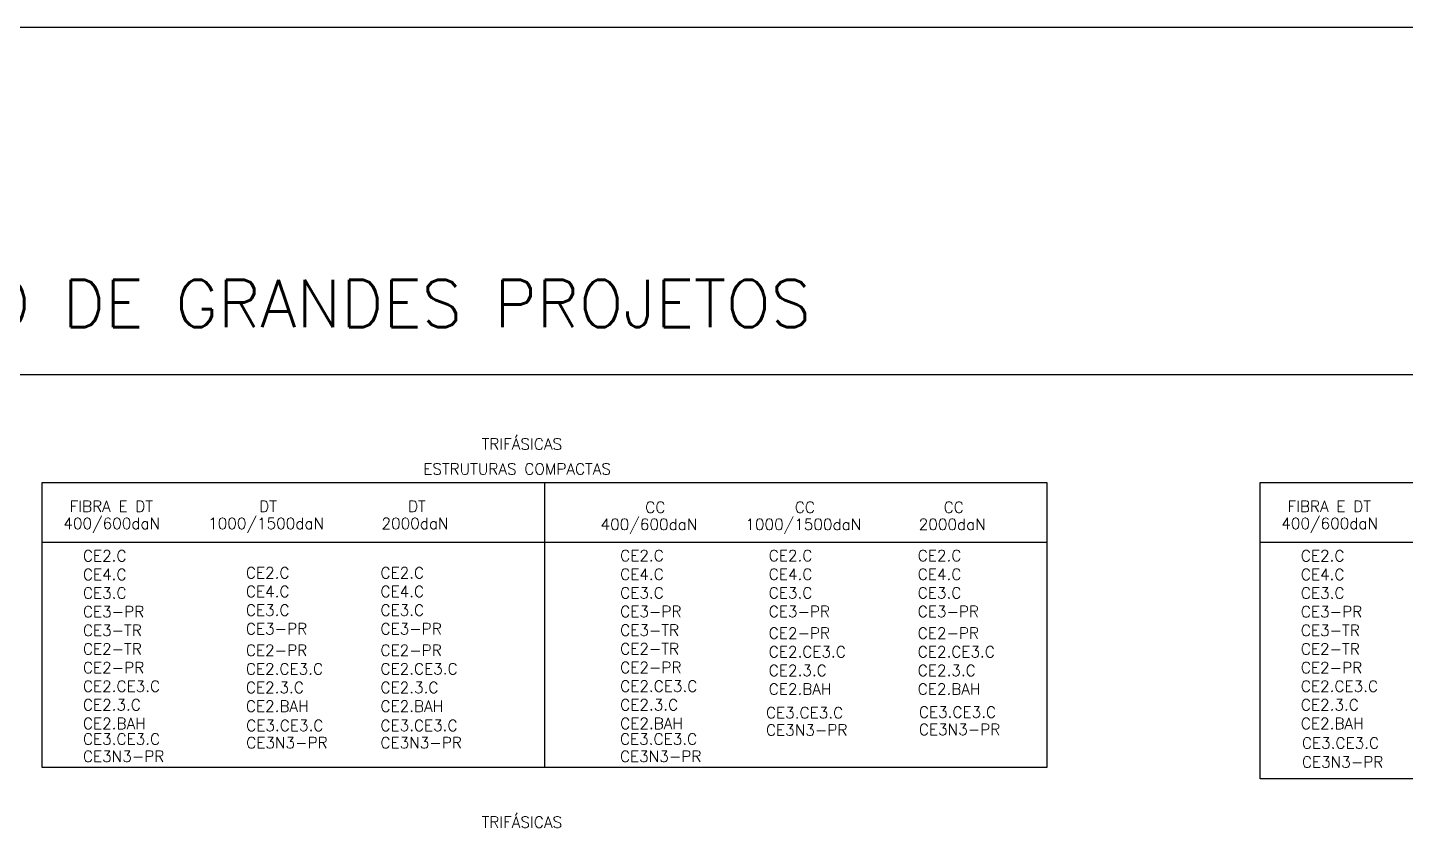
# Model space of a CAD drawing. Header units: millimetres. Extents: x 834033 to 836936, y 7531751 to 7534076.
# Drawn here: x 834993.9 to 835215.8, y 7533640.2 to 7533769.4 of the extents above; entities that cross this region are included whole.
import ezdxf

# ---------------------------------------------------------------- set-up
doc = ezdxf.new("R2010")
doc.units = ezdxf.units.MM
for name, color, linetype, lineweight in [('DES-REDE-BT', 3, 'Continuous', 15), ('REDE BT', 2, 'Continuous', 15), ('REDE MT', 4, 'Continuous', 25)]:
    doc.layers.add(name, color=color, linetype=linetype, lineweight=lineweight)
doc.styles.add('ROMANS', font='ROMANS.shx', dxfattribs={"height": 1.8})

# ---------------------------------------------------------------- blocks, each defined once
blk = doc.blocks.new('CE2DT')
at = {"layer": 'REDE BT', "style": 'ROMANS'}
blk.add_text('CE2.C', height=1.8, dxfattribs=at).set_placement((794.51, 1451.4))
blk = doc.blocks.new('CE3DT')
at = {"layer": 'REDE BT', "style": 'ROMANS'}
blk.add_text('CE3.C', height=1.8, dxfattribs=at).set_placement((794.51, 1445.4))
blk = doc.blocks.new('CE4DT')
at = {"layer": 'REDE BT', "style": 'ROMANS'}
blk.add_text('CE4.C', height=1.8, dxfattribs=at).set_placement((794.51, 1448.4))
blk = doc.blocks.new('CE3PR_DT')
at = {"layer": 'REDE BT', "style": 'ROMANS'}
blk.add_text('CE3-PR', height=1.8, dxfattribs=at).set_placement((794.51, 1442.4))
blk = doc.blocks.new('CE3TR_DT')
at = {"layer": 'REDE BT', "style": 'ROMANS'}
blk.add_text('CE3-TR', height=1.8, dxfattribs=at).set_placement((794.51, 1439.4))
blk = doc.blocks.new('CE2TR_DT')
at = {"layer": 'REDE BT', "style": 'ROMANS'}
blk.add_text('CE2-TR', height=1.8, dxfattribs=at).set_placement((794.51, 1436.4))
blk = doc.blocks.new('CE2PR_DT')
at = {"layer": 'REDE BT', "style": 'ROMANS'}
blk.add_text('CE2-PR', height=1.8, dxfattribs=at).set_placement((794.51, 1433.4))
blk = doc.blocks.new('CE2CE3DT')
at = {"layer": 'REDE BT', "style": 'ROMANS'}
blk.add_text('CE2.CE3.C', height=1.8, dxfattribs=at).set_placement((794.51, 1430.4))
blk = doc.blocks.new('CE23DT')
at = {"layer": 'REDE BT', "style": 'ROMANS'}
blk.add_text('CE2.3.C', height=1.8, dxfattribs=at).set_placement((794.51, 1427.4))
blk = doc.blocks.new('CE2BAH_DT')
at = {"layer": 'REDE BT', "style": 'ROMANS'}
blk.add_text('CE2.BAH', height=1.8, dxfattribs=at).set_placement((794.51, 1424.4))
blk = doc.blocks.new('CE3CE3DT')
at = {"layer": 'REDE BT', "style": 'ROMANS'}
blk.add_text('CE3.CE3.C', height=1.8, dxfattribs=at).set_placement((794.51, 1421.91))
blk = doc.blocks.new('CE3N3_DT')
at = {"layer": 'REDE BT', "style": 'ROMANS'}
blk.add_text('CE3N3-PR', height=1.8, dxfattribs=at).set_placement((794.51, 1419.12))
blk = doc.blocks.new('CE2DT_1000_1500')
at = {"layer": 'REDE BT', "style": 'ROMANS'}
blk.add_text('CE2.C', height=1.8, dxfattribs=at).set_placement((820.75, 1448.65))
blk = doc.blocks.new('CE4DT_1000_1500')
at = {"layer": 'REDE BT', "style": 'ROMANS'}
blk.add_text('CE4.C', height=1.8, dxfattribs=at).set_placement((820.75, 1445.65))
blk = doc.blocks.new('CE3DT_1000_1500')
at = {"layer": 'REDE BT', "style": 'ROMANS'}
blk.add_text('CE3.C', height=1.8, dxfattribs=at).set_placement((820.75, 1442.65))
blk = doc.blocks.new('CE3PR_DT_1000_1500')
at = {"layer": 'REDE BT', "style": 'ROMANS'}
blk.add_text('CE3-PR', height=1.8, dxfattribs=at).set_placement((820.75, 1439.65))
blk = doc.blocks.new('CE2PR_DT_1000_1500')
at = {"layer": 'REDE BT', "style": 'ROMANS'}
blk.add_text('CE2-PR', height=1.8, dxfattribs=at).set_placement((820.75, 1436.19))
blk = doc.blocks.new('CE23_DT_1000_1500')
at = {"layer": 'REDE BT', "style": 'ROMANS'}
blk.add_text('CE2.3.C', height=1.8, dxfattribs=at).set_placement((820.75, 1430.19))
blk = doc.blocks.new('CE2BAH_DT_1000_1500')
at = {"layer": 'REDE BT', "style": 'ROMANS'}
blk.add_text('CE2.BAH', height=1.8, dxfattribs=at).set_placement((820.75, 1427.19))
blk = doc.blocks.new('CE3CE3_DT_1000_1500')
at = {"layer": 'REDE BT', "style": 'ROMANS'}
blk.add_text('CE3.CE3.C', height=1.8, dxfattribs=at).set_placement((820.8, 1424.1))
blk = doc.blocks.new('CE3N3_DT_1000_1500')
at = {"layer": 'REDE BT', "style": 'ROMANS'}
blk.add_text('CE3N3-PR', height=1.8, dxfattribs=at).set_placement((820.8, 1421.32))
blk = doc.blocks.new('CE2_DT_2000')
at = {"layer": 'REDE BT', "style": 'ROMANS'}
blk.add_text('CE2.C', height=1.8, dxfattribs=at).set_placement((842.42, 1448.65))
blk = doc.blocks.new('CE4_DT_2000')
at = {"layer": 'REDE BT', "style": 'ROMANS'}
blk.add_text('CE4.C', height=1.8, dxfattribs=at).set_placement((842.42, 1445.65))
blk = doc.blocks.new('CE3_DT_2000')
at = {"layer": 'REDE BT', "style": 'ROMANS'}
blk.add_text('CE3.C', height=1.8, dxfattribs=at).set_placement((842.42, 1442.65))
blk = doc.blocks.new('CE3PR_DT_2000')
at = {"layer": 'REDE BT', "style": 'ROMANS'}
blk.add_text('CE3-PR', height=1.8, dxfattribs=at).set_placement((842.42, 1439.65))
blk = doc.blocks.new('CE2CE3_DT_2000')
at = {"layer": 'REDE BT', "style": 'ROMANS'}
blk.add_text('CE2.CE3.C', height=1.8, dxfattribs=at).set_placement((842.42, 1433.19))
blk = doc.blocks.new('CE23_DT_2000')
at = {"layer": 'REDE BT', "style": 'ROMANS'}
blk.add_text('CE2.3.C', height=1.8, dxfattribs=at).set_placement((842.42, 1430.19))
blk = doc.blocks.new('CE2BAH_DT_2000')
at = {"layer": 'REDE BT', "style": 'ROMANS'}
blk.add_text('CE2.BAH', height=1.8, dxfattribs=at).set_placement((842.42, 1427.19))
blk = doc.blocks.new('CE3CE3_DT_2000')
at = {"layer": 'REDE BT', "style": 'ROMANS'}
blk.add_text('CE3.CE3.C', height=1.8, dxfattribs=at).set_placement((842.41, 1424.1))
blk = doc.blocks.new('CE3N3_DT_2000')
at = {"layer": 'REDE BT', "style": 'ROMANS'}
blk.add_text('CE3N3-PR', height=1.8, dxfattribs=at).set_placement((842.41, 1421.32))
blk = doc.blocks.new('CE2_CC')
at = {"layer": 'DES-REDE-BT', "style": 'ROMANS'}
blk.add_text('CE2.C', height=1.8, dxfattribs=at).set_placement((881.01, 1451.42))
blk = doc.blocks.new('CE4_CC')
at = {"layer": 'DES-REDE-BT', "style": 'ROMANS'}
blk.add_text('CE4.C', height=1.8, dxfattribs=at).set_placement((881.01, 1448.42))
blk = doc.blocks.new('CE3_CC')
at = {"layer": 'DES-REDE-BT', "style": 'ROMANS'}
blk.add_text('CE3.C', height=1.8, dxfattribs=at).set_placement((881.01, 1445.42))
blk = doc.blocks.new('CE3PR_CC')
at = {"layer": 'DES-REDE-BT', "style": 'ROMANS'}
blk.add_text('CE3-PR', height=1.8, dxfattribs=at).set_placement((881.01, 1442.42))
blk = doc.blocks.new('CE3TR_CC')
at = {"layer": 'DES-REDE-BT', "style": 'ROMANS'}
blk.add_text('CE3-TR', height=1.8, dxfattribs=at).set_placement((881.01, 1439.42))
blk = doc.blocks.new('CE2TR_CC')
at = {"layer": 'DES-REDE-BT', "style": 'ROMANS'}
blk.add_text('CE2-TR', height=1.8, dxfattribs=at).set_placement((881.01, 1436.42))
blk = doc.blocks.new('CE2PR_CC')
at = {"layer": 'DES-REDE-BT', "style": 'ROMANS'}
blk.add_text('CE2-PR', height=1.8, dxfattribs=at).set_placement((881.01, 1433.42))
blk = doc.blocks.new('CE2CE3_CC')
at = {"layer": 'DES-REDE-BT', "style": 'ROMANS'}
blk.add_text('CE2.CE3.C', height=1.8, dxfattribs=at).set_placement((881.01, 1430.42))
blk = doc.blocks.new('CE23_CC')
at = {"layer": 'DES-REDE-BT', "style": 'ROMANS'}
blk.add_text('CE2.3.C', height=1.8, dxfattribs=at).set_placement((881.01, 1427.42))
blk = doc.blocks.new('CE2BAH_CC')
at = {"layer": 'DES-REDE-BT', "style": 'ROMANS'}
blk.add_text('CE2.BAH', height=1.8, dxfattribs=at).set_placement((881.01, 1424.42))
blk = doc.blocks.new('CE3CE3_CC')
at = {"layer": 'DES-REDE-BT', "style": 'ROMANS'}
blk.add_text('CE3.CE3.C', height=1.8, dxfattribs=at).set_placement((880.98, 1421.91))
blk = doc.blocks.new('CE3N3_CC')
at = {"layer": 'DES-REDE-BT', "style": 'ROMANS'}
blk.add_text('CE3N3-PR', height=1.8, dxfattribs=at).set_placement((880.98, 1419.12))
blk = doc.blocks.new('CE2_CC_1000_1500')
at = {"layer": 'DES-REDE-BT', "style": 'ROMANS'}
blk.add_text('CE2.C', height=1.8, dxfattribs=at).set_placement((904.93, 1451.42))
blk = doc.blocks.new('CE4_CC_1000_1500')
at = {"layer": 'DES-REDE-BT', "style": 'ROMANS'}
blk.add_text('CE4.C', height=1.8, dxfattribs=at).set_placement((904.93, 1448.42))
blk = doc.blocks.new('CE3_CC_1000_1500')
at = {"layer": 'DES-REDE-BT', "style": 'ROMANS'}
blk.add_text('CE3.C', height=1.8, dxfattribs=at).set_placement((904.93, 1445.42))
blk = doc.blocks.new('CE3PR_CC_1000_1500')
at = {"layer": 'DES-REDE-BT', "style": 'ROMANS'}
blk.add_text('CE3-PR', height=1.8, dxfattribs=at).set_placement((904.93, 1442.42))
blk = doc.blocks.new('CE2PR_CC_1000_1500')
at = {"layer": 'DES-REDE-BT', "style": 'ROMANS'}
blk.add_text('CE2-PR', height=1.8, dxfattribs=at).set_placement((904.93, 1438.95))
blk = doc.blocks.new('CE2CE3_CC_1000_1500')
at = {"layer": 'DES-REDE-BT', "style": 'ROMANS'}
blk.add_text('CE2.CE3.C', height=1.8, dxfattribs=at).set_placement((904.93, 1435.95))
blk = doc.blocks.new('CE23_CC_1000_1500')
at = {"layer": 'DES-REDE-BT', "style": 'ROMANS'}
blk.add_text('CE2.3.C', height=1.8, dxfattribs=at).set_placement((904.93, 1432.95))
blk = doc.blocks.new('CE2BAH_CC_1000_1500')
at = {"layer": 'DES-REDE-BT', "style": 'ROMANS'}
blk.add_text('CE2.BAH', height=1.8, dxfattribs=at).set_placement((904.93, 1429.95))
blk = doc.blocks.new('CE3CE3_CC_1000_1500')
at = {"layer": 'DES-REDE-BT', "style": 'ROMANS'}
blk.add_text('CE3.CE3.C', height=1.8, dxfattribs=at).set_placement((904.49, 1426.15))
blk = doc.blocks.new('CE3N3_CC_1000_1500')
at = {"layer": 'DES-REDE-BT', "style": 'ROMANS'}
blk.add_text('CE3N3-PR', height=1.8, dxfattribs=at).set_placement((904.49, 1423.36))
blk = doc.blocks.new('CE2_CC_2000')
at = {"layer": 'DES-REDE-BT', "style": 'ROMANS'}
blk.add_text('CE2.C', height=1.8, dxfattribs=at).set_placement((928.92, 1451.42))
blk = doc.blocks.new('CE4_CC_2000')
at = {"layer": 'DES-REDE-BT', "style": 'ROMANS'}
blk.add_text('CE4.C', height=1.8, dxfattribs=at).set_placement((928.92, 1448.42))
blk = doc.blocks.new('CE3_CC_2000')
at = {"layer": 'DES-REDE-BT', "style": 'ROMANS'}
blk.add_text('CE3.C', height=1.8, dxfattribs=at).set_placement((928.92, 1445.42))
blk = doc.blocks.new('CE3PR_CC_2000')
at = {"layer": 'DES-REDE-BT', "style": 'ROMANS'}
blk.add_text('CE3-PR', height=1.8, dxfattribs=at).set_placement((928.92, 1442.42))
blk = doc.blocks.new('CE2PR_CC_2000')
at = {"layer": 'DES-REDE-BT', "style": 'ROMANS'}
blk.add_text('CE2-PR', height=1.8, dxfattribs=at).set_placement((928.92, 1438.95))
blk = doc.blocks.new('CE2CE3_CC_2000')
at = {"layer": 'DES-REDE-BT', "style": 'ROMANS'}
blk.add_text('CE2.CE3.C', height=1.8, dxfattribs=at).set_placement((928.92, 1435.95))
blk = doc.blocks.new('CE23_CC_2000')
at = {"layer": 'DES-REDE-BT', "style": 'ROMANS'}
blk.add_text('CE2.3.C', height=1.8, dxfattribs=at).set_placement((928.92, 1432.95))
blk = doc.blocks.new('CE2BAH_CC_2000')
at = {"layer": 'DES-REDE-BT', "style": 'ROMANS'}
blk.add_text('CE2.BAH', height=1.8, dxfattribs=at).set_placement((928.92, 1429.95))
blk = doc.blocks.new('CE3CE3_CC_2000')
at = {"layer": 'DES-REDE-BT', "style": 'ROMANS'}
blk.add_text('CE3.CE3.C', height=1.8, dxfattribs=at).set_placement((929.11, 1426.24))
blk = doc.blocks.new('CE3N3_CC_2000')
at = {"layer": 'DES-REDE-BT', "style": 'ROMANS'}
blk.add_text('CE3N3-PR', height=1.8, dxfattribs=at).set_placement((929.11, 1423.45))
blk = doc.blocks.new('CE2_DT_BI')
at = {"layer": 'REDE BT', "style": 'ROMANS'}
blk.add_text('CE2.C', height=1.8, dxfattribs=at).set_placement((990.61, 1451.4))
blk = doc.blocks.new('CE4_DT_BI')
at = {"layer": 'REDE BT', "style": 'ROMANS'}
blk.add_text('CE4.C', height=1.8, dxfattribs=at).set_placement((990.61, 1448.4))
blk = doc.blocks.new('CE3_DT_BI')
at = {"layer": 'REDE BT', "style": 'ROMANS'}
blk.add_text('CE3.C', height=1.8, dxfattribs=at).set_placement((990.61, 1445.4))
blk = doc.blocks.new('CE3PR_DT_BI')
at = {"layer": 'REDE BT', "style": 'ROMANS'}
blk.add_text('CE3-PR', height=1.8, dxfattribs=at).set_placement((990.61, 1442.4))
blk = doc.blocks.new('CE3TR_DT_BI')
at = {"layer": 'REDE BT', "style": 'ROMANS'}
blk.add_text('CE3-TR', height=1.8, dxfattribs=at).set_placement((990.61, 1439.4))
blk = doc.blocks.new('CE2TR_DT_BI')
at = {"layer": 'REDE BT', "style": 'ROMANS'}
blk.add_text('CE2-TR', height=1.8, dxfattribs=at).set_placement((990.61, 1436.4))
blk = doc.blocks.new('CE2PR_DT_BI')
at = {"layer": 'REDE BT', "style": 'ROMANS'}
blk.add_text('CE2-PR', height=1.8, dxfattribs=at).set_placement((990.61, 1433.4))
blk = doc.blocks.new('CE2CE3_DT_BI')
at = {"layer": 'REDE BT', "style": 'ROMANS'}
blk.add_text('CE2.CE3.C', height=1.8, dxfattribs=at).set_placement((990.61, 1430.4))
blk = doc.blocks.new('CE23_DT_BI')
at = {"layer": 'REDE BT', "style": 'ROMANS'}
blk.add_text('CE2.3.C', height=1.8, dxfattribs=at).set_placement((990.61, 1427.4))
blk = doc.blocks.new('CE2BAH_DT_BI')
at = {"layer": 'REDE BT', "style": 'ROMANS'}
blk.add_text('CE2.BAH', height=1.8, dxfattribs=at).set_placement((990.61, 1424.4))
blk = doc.blocks.new('CE3CE3_DT_BI')
at = {"layer": 'REDE BT', "style": 'ROMANS'}
blk.add_text('CE3.CE3.C', height=1.8, dxfattribs=at).set_placement((990.78, 1421.27))
blk = doc.blocks.new('CE3N3_DT_BI')
at = {"layer": 'REDE BT', "style": 'ROMANS'}
blk.add_text('CE3N3-PR', height=1.8, dxfattribs=at).set_placement((990.78, 1418.21))

msp = doc.modelspace()

# ---------------------------------------------------------------- linework, layer by layer
for p, q in [((835077.193, 7533696.163), (835077.193, 7533650.262)), ((834996.297, 7533686.547), (835158.088, 7533686.547)), ((835192.395, 7533686.547), (835354.186, 7533686.547))]:
    msp.add_line(p, q)
msp.add_lwpolyline([(834468.174, 7533084.986), (834468.174, 7533066.409), (835446.483, 7533066.409), (835446.483, 7533769.359), (834468.174, 7533769.359), (834468.174, 7533222.864)])
for points in [[(834898.614, 7533713.551), (835375.609, 7533713.551), (835375.609, 7533528.185), (834898.614, 7533528.185)], [(834996.297, 7533696.163), (835158.088, 7533696.163), (835158.088, 7533650.262), (834996.297, 7533650.262)], [(835192.395, 7533696.163), (835354.186, 7533696.163), (835354.186, 7533648.468), (835192.395, 7533648.468)]]:
    msp.add_lwpolyline(points, close=True)

# ---------------------------------------------------------------- block references
for name in ['CE2DT', 'CE2_CC', 'CE2_CC_1000_1500', 'CE2_CC_2000', 'CE2_DT_BI', 'CE4DT', 'CE2DT_1000_1500', 'CE2_DT_2000', 'CE4_CC', 'CE4_CC_1000_1500', 'CE4_CC_2000', 'CE4_DT_BI', 'CE3DT', 'CE4DT_1000_1500', 'CE4_DT_2000', 'CE3_CC', 'CE3_CC_1000_1500', 'CE3_CC_2000', 'CE3_DT_BI', 'CE3PR_DT', 'CE3DT_1000_1500', 'CE3_DT_2000', 'CE3PR_CC', 'CE3PR_CC_1000_1500', 'CE3PR_CC_2000', 'CE3PR_DT_BI', 'CE3PR_DT_1000_1500', 'CE3PR_DT_2000', 'CE3TR_DT', 'CE3TR_CC', 'CE2PR_CC_1000_1500', 'CE2PR_CC_2000', 'CE3TR_DT_BI', 'CE2TR_DT', 'CE2PR_DT_1000_1500', 'CE2TR_CC', 'CE2CE3_CC_1000_1500', 'CE2CE3_CC_2000', 'CE2TR_DT_BI', 'CE2PR_DT', 'CE2CE3_DT_2000', 'CE2PR_CC', 'CE23_CC_1000_1500', 'CE23_CC_2000', 'CE2PR_DT_BI', 'CE2CE3DT', 'CE23_DT_1000_1500', 'CE23_DT_2000', 'CE2CE3_CC', 'CE2BAH_CC_1000_1500', 'CE2BAH_CC_2000', 'CE2CE3_DT_BI', 'CE23DT', 'CE2BAH_DT_1000_1500', 'CE2BAH_DT_2000', 'CE23_CC', 'CE3CE3_CC_1000_1500', 'CE3CE3_CC_2000', 'CE23_DT_BI', 'CE2BAH_DT', 'CE3CE3_DT_1000_1500', 'CE3CE3_DT_2000', 'CE2BAH_CC', 'CE2BAH_DT_BI', 'CE3CE3DT', 'CE3CE3_CC', 'CE3N3_CC_1000_1500', 'CE3N3_CC_2000', 'CE3N3_DT_1000_1500', 'CE3N3_DT_2000', 'CE3CE3_DT_BI', 'CE3N3_DT', 'CE3N3_CC', 'CE3N3_DT_BI']:
    msp.add_blockref(name, (834208.357, 7532232.056))

# ---------------------------------------------------------------- texts
at = {"attachment_point": 1, "style": 'ROMANS'}
for s, width, gutter_width, insert, char_height in [('PARA ORÇAMENTO DE GRANDES PROJETOS', 601.34807, 37.89, (834903.788, 7533728.739), 7.578), ('ESTRUTURAS COMPACTAS', 45.6084, 9, (835057.652, 7533699.226), 1.8), ('FIBRA E DT', 17.43328, 9, (835000.718, 7533693.214), 1.8), ('DT', 17.43328, 9, (835031.232, 7533693.214), 1.8), ('DT', 17.43328, 9, (835055.213, 7533693.214), 1.8), ('CC', 17.43328, 9, (835093.4, 7533693.06), 1.8), ('CC', 17.43328, 9, (835117.487, 7533693.06), 1.8), ('CC', 17.43328, 9, (835141.446, 7533693.06), 1.8), ('FIBRA E DT', 17.43328, 9, (835196.815, 7533693.214), 1.8), ('400/600daN', 7.50761, 9, (834999.71, 7533690.464), 1.8), ('1000/1500daN', 7.50761, 9, (835023.021, 7533690.464), 1.8), ('2000daN', 7.50761, 9, (835050.932, 7533690.464), 1.8), ('400/600daN', 7.50761, 9, (835086.208, 7533690.309), 1.8), ('1000/1500daN', 7.50761, 9, (835109.519, 7533690.309), 1.8), ('2000daN', 7.50761, 9, (835137.431, 7533690.309), 1.8), ('400/600daN', 7.50761, 9, (835195.807, 7533690.464), 1.8)]:
    msp.add_mtext_dynamic_manual_height_columns(s, width=width, gutter_width=gutter_width, heights=[0], dxfattribs=dict(at, insert=insert, char_height=char_height))
at = {"layer": 'REDE BT', "style": 'ROMANS'}
for s, p in [('CE2-PR', (835050.775, 7533668.242)), ('CE2.CE3.C', (835029.107, 7533665.242))]:
    msp.add_text(s, height=1.8, dxfattribs=at).set_placement(p)
at = {"layer": 'REDE MT', "char_height": 1.8, "attachment_point": 1, "style": 'ROMANS'}
for insert in [(835067.058, 7533703.24), (835067.058, 7533642.385)]:
    msp.add_mtext_dynamic_manual_height_columns('TRIFÁSICAS', width=23.09967, gutter_width=9, heights=[0], dxfattribs=dict(at, insert=insert))

doc.saveas('drawing.dxf')
